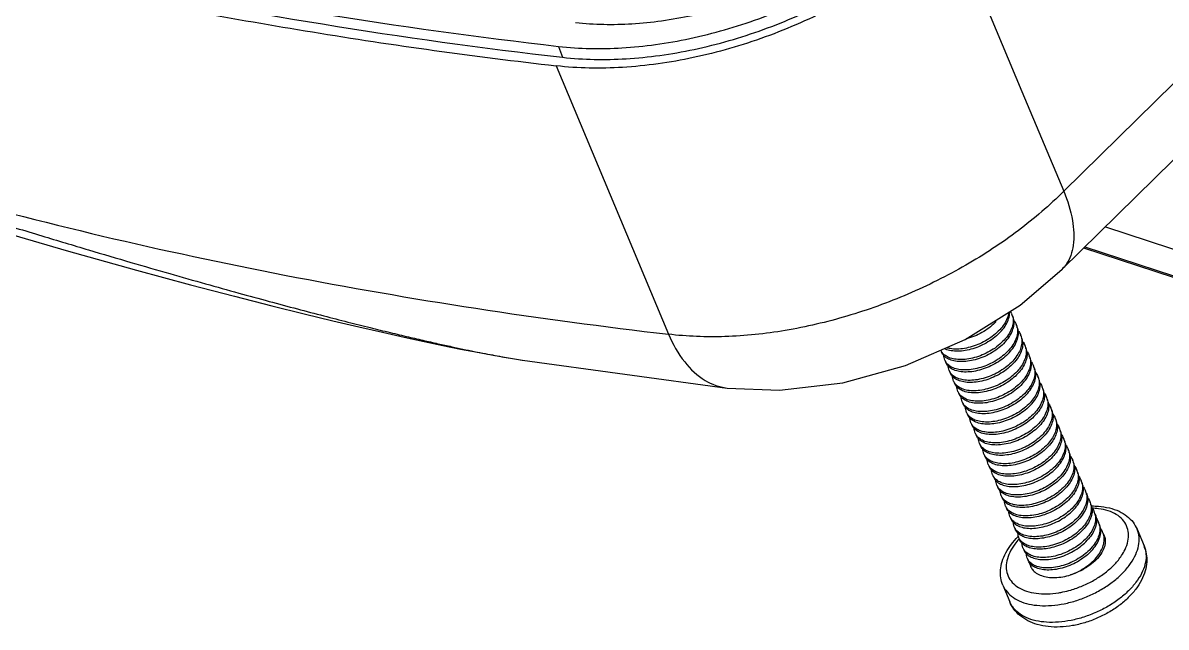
# Model space of a CAD drawing. Header units: millimetres. Extents: x 1786 to 2940, y -3417 to -1928.
# Drawn here: x 1902.25 to 1939.04, y -2929.12 to -2909.67 of the extents above; entities that cross this region are included whole.
import ezdxf

# ---------------------------------------------------------------- set-up
doc = ezdxf.new("R2010")
doc.units = ezdxf.units.MM

# ---------------------------------------------------------------- blocks, each defined once
blk = doc.blocks.new('*u7')
at = {"color": 7, "linetype": 'Continuous'}
for p, q in [((110.844, 23.586, 0), (-8.048, -93.346, 0)), ((110.773, 20.788, 0), (-8.119, -96.145, 0)), ((-12.067, -83.748, 0), (-9.544, -89.773, 0)), ((-26.112, -88.165, 0), (-25.969, -88.555, 0)), ((-26.194, -88.861, 0), (-22.185, -98.459, 0)), ((-9.544, -89.773, 0), (-8.048, -93.346, 0)), ((-6.562, -94.614, 0), (3.582, -97.962, 0)), ((4.156, -99.169, 0), (-7.337, -95.376, 0)), ((-7.292, -95.331, 0), (4.062, -99.079, 0)), ((-27.402, -99.389, 0), (-27.401, -99.389, 0)), ((-27.401, -99.389, 0), (-20.088, -100.383, 0)), ((-12.301, -99.39, 0), (-12.27, -99.464, 0)), ((-12.146, -99.762, 0), (-12.115, -99.837, 0)), ((-11.991, -100.135, 0), (-11.96, -100.21, 0)), ((-20.089, -100.383, 0), (-20.088, -100.383, 0)), ((-11.836, -100.508, 0), (-11.805, -100.582, 0)), ((-11.681, -100.88, 0), (-11.65, -100.955, 0)), ((-11.526, -101.253, 0), (-11.495, -101.328, 0)), ((-11.371, -101.626, 0), (-11.34, -101.7, 0)), ((-11.216, -101.998, 0), (-11.185, -102.073, 0)), ((-11.061, -102.371, 0), (-11.03, -102.446, 0)), ((-10.906, -102.744, 0), (-10.875, -102.818, 0)), ((-10.751, -103.116, 0), (-10.72, -103.191, 0)), ((-10.596, -103.489, 0), (-10.565, -103.564, 0)), ((-10.441, -103.862, 0), (-10.41, -103.936, 0)), ((-10.286, -104.234, 0), (-10.255, -104.309, 0)), ((-10.131, -104.607, 0), (-10.1, -104.682, 0)), ((-9.976, -104.98, 0), (-9.945, -105.054, 0)), ((-9.821, -105.352, 0), (-9.79, -105.427, 0)), ((-5.426, -105.437, 0), (-5.178, -106.033, 0)), ((-9.666, -105.725, 0), (-9.635, -105.8, 0)), ((-6.647, -105.562, 0), (-6.604, -105.665, 0)), ((-9.51, -106.098, 0), (-9.479, -106.172, 0)), ((-9.355, -106.47, 0), (-9.324, -106.545, 0)), ((-10.227, -107.434, 0), (-9.979, -108.03, 0))]:
    blk.add_line(p, q, dxfattribs=at)
at = {"color": 7, "linetype": 'Continuous', "elevation": 0}
for points in [[(-47.348, -94.402), (-43.716, -95.465), (-41.208, -96.167), (-39.278, -96.688), (-37.704, -97.1), (-36.37, -97.44), (-35.21, -97.728), (-34.181, -97.976), (-33.256, -98.195), (-32.412, -98.388), (-31.637, -98.562), (-30.918, -98.718), (-30.246, -98.86), (-29.614, -98.988), (-29.016, -99.105), (-28.447, -99.211), (-27.905, -99.307), (-27.402, -99.389)], [(-20.089, -100.383), (-18.215, -100.458), (-15.944, -100.197), (-13.709, -99.583), (-11.574, -98.647), (-9.609, -97.414), (-8.118, -96.144)]]:
    blk.add_lwpolyline(points, dxfattribs=at)
at = {"color": 7, "linetype": 'Continuous'}
for centre, radius, start, end in [((-10.433, -97.956, 0), 0.575, 22.5225, 34.2212), ((-10.445, -97.961, 0), 0.587, 14.6772, 22.5344), ((-10.445, -97.961, 0), 0.587, 10.6287, 14.683), ((-10.415, -98.036, 0), 0.589, 6.1035, 22.5146), ((-10.289, -98.334, 0), 0.587, 14.6807, 22.5344), ((-10.29, -98.334, 0), 0.587, 10.6287, 14.6865), ((-10.129, -98.704, 0), 0.582, 14.6218, 22.5202), ((-10.106, -98.782, 0), 0.59, 6.0803, 22.5081), ((-9.979, -99.079, 0), 0.587, 14.6792, 22.5344), ((-12.066, -98.856, 0), 0.422, 204.5454, 213.0953), ((-9.98, -99.079, 0), 0.587, 10.6287, 14.6851), ((-9.951, -99.154, 0), 0.59, 6.0803, 22.5081), ((-9.824, -99.452, 0), 0.587, 14.6818, 22.5344), ((-9.825, -99.452, 0), 0.587, 10.6287, 14.6876), ((-9.797, -99.527, 0), 0.591, 6.0416, 22.497), ((-11.909, -99.227, 0), 0.425, 202.4824, 210.3812), ((-11.911, -99.228, 0), 0.422, 210.4159, 213.1018), ((-9.669, -99.824, 0), 0.587, 10.6286, 22.5344), ((-9.638, -99.899, 0), 0.587, 7.0891, 22.54), ((-11.754, -99.6, 0), 0.425, 202.4824, 210.3812), ((-11.756, -99.601, 0), 0.422, 210.4159, 213.1011), ((-11.599, -99.973, 0), 0.425, 202.4824, 210.3812), ((-9.507, -100.194, 0), 0.579, 14.6025, 22.539), ((-9.488, -100.273, 0), 0.592, 6.0036, 22.4712), ((-11.601, -99.974, 0), 0.422, 210.4159, 213.0998), ((-11.444, -100.345, 0), 0.425, 202.4824, 210.3812), ((-9.359, -100.57, 0), 0.587, 10.6286, 22.5344), ((-9.333, -100.646, 0), 0.592, 6.004, 22.4693), ((-11.446, -100.346, 0), 0.422, 210.4159, 213.0978), ((-11.289, -100.718, 0), 0.425, 202.4824, 210.3812), ((-11.291, -100.719, 0), 0.422, 210.4158, 213.0862), ((-9.204, -100.942, 0), 0.587, 10.6286, 22.5344), ((-9.178, -101.018, 0), 0.592, 6.0046, 22.4674), ((-11.133, -101.091, 0), 0.425, 202.4824, 210.3812), ((-11.136, -101.092, 0), 0.422, 210.4159, 213.096), ((-9.049, -101.315, 0), 0.587, 10.6286, 22.5344), ((-9.022, -101.391, 0), 0.591, 7.1673, 22.4687), ((-10.978, -101.463, 0), 0.425, 202.4824, 210.3812), ((-10.981, -101.464, 0), 0.422, 210.4159, 213.096), ((-8.879, -101.682, 0), 0.571, 14.5457, 22.5957), ((-8.868, -101.764, 0), 0.592, 6.0099, 22.457), ((-10.823, -101.836, 0), 0.425, 202.4824, 210.3812), ((-10.826, -101.837, 0), 0.422, 210.4158, 213.0787), ((-8.739, -102.06, 0), 0.587, 10.6286, 22.5344), ((-8.713, -102.136, 0), 0.592, 6.0111, 22.4553), ((-10.668, -102.209, 0), 0.425, 202.4824, 210.3812), ((-10.671, -102.21, 0), 0.422, 210.4157, 213.0664), ((-8.584, -102.433, 0), 0.587, 10.6286, 22.5344), ((-8.557, -102.509, 0), 0.591, 6.0123, 22.4535), ((-8.429, -102.806, 0), 0.587, 14.6792, 22.5344), ((-10.513, -102.581, 0), 0.425, 202.4824, 210.3812), ((-10.516, -102.582, 0), 0.422, 210.4157, 213.0637), ((-8.429, -102.806, 0), 0.587, 10.6287, 14.6851), ((-8.404, -102.882, 0), 0.593, 6.0104, 22.4657), ((-8.274, -103.178, 0), 0.587, 14.629, 22.5158), ((-10.358, -102.954, 0), 0.425, 202.4824, 210.3812), ((-10.361, -102.955, 0), 0.422, 210.4157, 213.061), ((-8.279, -103.18, 0), 0.592, 9.4996, 14.6402), ((-8.246, -103.254, 0), 0.59, 6.0628, 22.47), ((-8.119, -103.551, 0), 0.587, 10.6286, 22.5343), ((-8.091, -103.627, 0), 0.59, 6.0723, 22.4738), ((-10.203, -103.327, 0), 0.425, 202.4824, 210.3812), ((-10.206, -103.328, 0), 0.422, 210.4157, 213.0586), ((-7.964, -103.924, 0), 0.587, 10.6286, 22.5343), ((-7.935, -103.999, 0), 0.59, 6.082, 22.4779), ((-10.048, -103.699, 0), 0.425, 202.4824, 210.3812), ((-10.051, -103.7, 0), 0.422, 210.4157, 213.0557), ((-9.893, -104.072, 0), 0.425, 202.4824, 210.3812), ((-7.809, -104.296, 0), 0.587, 10.6286, 22.5343), ((-9.896, -104.073, 0), 0.422, 210.4157, 213.0556), ((-9.738, -104.445, 0), 0.425, 202.4824, 210.3812), ((-7.653, -104.668, 0), 0.586, 14.6209, 22.5082), ((-7.663, -104.671, 0), 0.596, 8.535, 14.6345), ((-7.624, -104.744, 0), 0.589, 6.1231, 22.498), ((-9.74, -104.446, 0), 0.422, 210.4157, 213.0559), ((-9.583, -104.817, 0), 0.425, 202.4824, 210.3812), ((-9.585, -104.818, 0), 0.422, 210.4157, 213.0565), ((-7.499, -105.042, 0), 0.587, 10.6286, 22.5344), ((-9.428, -105.19, 0), 0.425, 202.4824, 210.3812), ((-9.43, -105.191, 0), 0.422, 210.4157, 213.0627), ((-7.344, -105.414, 0), 0.587, 10.6286, 22.5344), ((-7.314, -105.489, 0), 0.588, 6.5293, 22.5043), ((-9.238, -105.555, 0), 0.461, 180.7104, 188.662), ((-9.261, -105.558, 0), 0.438, 188.7471, 197.3543), ((-7.54, -107.845, 0), 3.03, 134.7868, 135.1094), ((-9.263, -105.558, 0), 0.435, 197.3486, 202.5), ((-9.273, -105.563, 0), 0.425, 202.4824, 210.3812), ((-7.793, -107.469, 0), 2.509, 137.6357, 137.8232), ((-9.275, -105.564, 0), 0.422, 210.4157, 213.0637), ((-9.118, -105.935, 0), 0.425, 202.4824, 210.3812), ((-9.12, -105.936, 0), 0.422, 210.4157, 213.0652), ((-6.005, -106.378, 0), 0.896, 15.0029, 22.6581), ((-8.963, -106.308, 0), 0.425, 202.4824, 210.3812), ((-8.965, -106.309, 0), 0.422, 210.4159, 213.096), ((-8.803, -106.679, 0), 0.431, 190.69, 195.5592)]:
    blk.add_arc(centre, radius, start, end, dxfattribs=at)
for points, start_tangent, end_tangent in [([(-86.191, -68.333, 0), (-59.052, -81.102, 0), (-51.305, -83.419, 0), (-43.218, -85.372, 0), (-26.112, -88.165, 0)], (0.838811, -0.544423), (0.993405, -0.114655)), ([(-76.774, -74.078, 0), (-58.914, -81.49, 0), (-51.166, -83.808, 0), (-43.077, -85.761, 0), (-25.969, -88.555, 0)], (0.889957, -0.456045), (0.993406, -0.114654)), ([(-76.954, -74.432, 0), (-73.621, -76.066, 0), (-66.608, -79.099, 0), (-59.209, -81.781, 0), (-51.445, -84.104, 0), (-43.339, -86.062, 0), (-34.914, -87.65, 0), (-26.194, -88.861, 0)], (0.890645, -0.4547), (0.993402, -0.114687)), ([(-80.419, -79.734, 0), (-72.012, -84.426, 0), (-60.916, -89.301, 0), (-48.853, -93.283, 0), (-35.912, -96.343, 0), (-22.185, -98.459, 0)], (0.849954, -0.526857), (0.993305, -0.115518)), ([(-25.502, -87.307, 0), (-23.492, -87.354, 0), (-22.427, -87.247, 0), (-21.338, -87.056, 0), (-19.153, -86.428, 0), (-17.047, -85.503, 0), (-16.057, -84.941, 0), (-15.128, -84.326, 0), (-13.494, -82.96, 0)], (0.993405, -0.114659), (0.712957, 0.701208)), ([(-26.112, -88.165, 0), (-23.846, -88.218, 0), (-22.646, -88.098, 0), (-21.418, -87.882, 0), (-18.954, -87.175, 0), (-16.58, -86.131, 0), (-15.463, -85.498, 0), (-14.416, -84.804, 0), (-12.574, -83.264, 0)], (0.993405, -0.114655), (0.712957, 0.701208)), ([(-12.067, -83.748, 0), (-13.99, -85.356, 0), (-16.248, -86.739, 0), (-18.725, -87.828, 0), (-21.295, -88.566, 0), (-23.828, -88.916, 0), (-26.194, -88.861, 0)], (-0.712957, -0.701208), (-0.993402, 0.114687)), ([(-25.969, -88.555, 0), (-23.698, -88.608, 0), (-22.496, -88.487, 0), (-21.265, -88.271, 0), (-18.795, -87.562, 0), (-16.416, -86.516, 0), (-15.296, -85.881, 0), (-14.247, -85.186, 0), (-12.401, -83.643, 0)], (0.993408, -0.114633), (0.712967, 0.701198)), ([(-73.059, -84.805, 0), (-72.954, -84.861, 0), (-72.644, -85.021, 0), (-72.288, -85.197, 0), (-71.882, -85.39, 0), (-71.42, -85.603, 0), (-70.894, -85.837, 0), (-70.298, -86.095, 0), (-69.624, -86.377, 0), (-68.868, -86.687, 0), (-68.022, -87.023, 0), (-67.082, -87.389, 0), (-66.039, -87.785, 0), (-64.884, -88.215, 0), (-63.608, -88.681, 0), (-62.195, -89.186, 0), (-60.623, -89.739, 0), (-58.871, -90.343, 0), (-56.931, -91.001, 0), (-54.851, -91.693, 0), (-52.696, -92.398, 0), (-50.535, -93.093, 0), (-48.434, -93.757, 0), (-46.438, -94.377, 0), (-44.587, -94.942, 0), (-42.915, -95.443, 0), (-41.403, -95.889, 0), (-40.013, -96.291, 0), (-38.731, -96.656, 0), (-37.551, -96.985, 0), (-36.462, -97.283, 0), (-35.452, -97.554, 0), (-34.511, -97.802, 0), (-33.642, -98.025, 0), (-32.851, -98.223, 0), (-32.133, -98.399, 0), (-31.483, -98.554, 0), (-30.893, -98.691, 0), (-30.358, -98.812, 0), (-29.873, -98.918, 0), (-29.43, -99.012, 0), (-29.023, -99.095, 0), (-28.649, -99.169, 0), (-28.304, -99.234, 0), (-27.985, -99.292, 0), (-27.689, -99.342, 0), (-27.414, -99.387, 0), (-27.402, -99.389, 0)], (0.881846, -0.471538), (0.988034, -0.154238)), ([(-8.048, -93.346, 0), (-9.671, -94.748, 0), (-11.552, -95.989, 0), (-13.622, -97.024, 0), (-15.801, -97.812, 0), (-18.01, -98.325, 0), (-20.165, -98.543, 0), (-22.185, -98.459, 0)], (-0.708899, -0.70531), (-0.99262, 0.121264)), ([(-8.048, -93.346, 0), (-7.741, -94.39, 0), (-7.713, -95.281, 0), (-7.966, -95.963, 0), (-8.12, -96.143, 0)], (0.372694, -0.927954), (-0.716949, -0.697125)), ([(-10.016, -97.67, 0), (-10.017, -97.677, 0), (-10.07, -97.886, 0), (-10.18, -98.097, 0), (-10.341, -98.301, 0)], (-0.106653, -0.994296), (-0.679918, -0.733288)), ([(-10.31, -98.376, 0), (-10.149, -98.171, 0), (-10.038, -97.956, 0), (-9.985, -97.745, 0), (-9.981, -97.652, 0)], (0.679918, 0.733288), (-0.027231, 0.999629)), ([(-10.465, -98.003, 0), (-10.67, -98.193, 0), (-10.909, -98.361, 0), (-11.173, -98.5, 0), (-11.45, -98.604, 0), (-11.538, -98.629, 0)], (-0.679918, -0.733288), (-0.96724, -0.253864)), ([(-9.868, -97.853, 0), (-9.862, -98.05, 0), (-9.915, -98.258, 0), (-10.025, -98.469, 0), (-10.186, -98.674, 0)], (0.184409, -0.98285), (-0.679918, -0.733288)), ([(-10.155, -98.748, 0), (-9.994, -98.544, 0), (-9.883, -98.33, 0), (-9.83, -98.119, 0), (-9.83, -97.974, 0)], (0.679918, 0.733288), (-0.107632, 0.994191)), ([(-9.83, -97.969, 0), (-9.777, -98.047, 0), (-9.747, -98.109, 0)], (0.620917, -0.783876), (0.383376, -0.923592)), ([(-22.185, -98.459, 0), (-21.603, -99.452, 0), (-20.874, -100.109, 0), (-20.089, -100.383, 0)], (0.397912, -0.917424), (0.993053, -0.117671)), ([(-10.31, -98.376, 0), (-10.514, -98.566, 0), (-10.759, -98.736, 0), (-11.027, -98.876, 0), (-11.302, -98.979, 0), (-11.575, -99.043, 0), (-11.837, -99.067, 0), (-12.077, -99.049, 0), (-12.281, -98.993, 0), (-12.318, -98.976, 0)], (-0.679918, -0.733288), (-0.903247, 0.429121)), ([(-10.341, -98.301, 0), (-10.546, -98.491, 0), (-10.785, -98.659, 0), (-11.049, -98.798, 0), (-11.326, -98.902, 0), (-11.602, -98.967, 0), (-11.867, -98.992, 0), (-12.107, -98.975, 0), (-12.24, -98.944, 0)], (-0.679918, -0.733288), (-0.955344, 0.295494)), ([(-9.713, -98.225, 0), (-9.707, -98.423, 0), (-9.76, -98.631, 0), (-9.87, -98.842, 0), (-10.031, -99.047, 0)], (0.184409, -0.98285), (-0.679918, -0.733288)), ([(-10, -99.121, 0), (-9.834, -98.91, 0), (-9.723, -98.688, 0), (-9.673, -98.47, 0), (-9.676, -98.337, 0)], (0.679918, 0.733288), (-0.123092, 0.992395)), ([(-9.676, -98.337, 0), (-9.688, -98.269, 0), (-9.716, -98.183, 0)], (-0.123092, 0.992395), (-0.384377, 0.923176)), ([(-9.68, -98.335, 0), (-9.599, -98.466, 0), (-9.592, -98.481, 0)], (0.631428, -0.775434), (0.38352, -0.923532)), ([(-10.186, -98.674, 0), (-10.391, -98.864, 0), (-10.63, -99.032, 0), (-10.894, -99.171, 0), (-11.171, -99.275, 0), (-11.447, -99.34, 0), (-11.712, -99.365, 0), (-11.952, -99.348, 0), (-12.158, -99.291, 0), (-12.32, -99.196, 0), (-12.42, -99.086, 0)], (-0.679918, -0.733288), (-0.545929, 0.837831)), ([(-10.155, -98.748, 0), (-10.36, -98.939, 0), (-10.605, -99.11, 0), (-10.874, -99.25, 0), (-11.149, -99.352, 0), (-11.421, -99.416, 0), (-11.684, -99.439, 0), (-11.924, -99.422, 0), (-12.128, -99.365, 0), (-12.289, -99.27, 0), (-12.332, -99.231, 0)], (-0.679918, -0.733288), (-0.697975, 0.716123)), ([(-9.567, -98.557, 0), (-9.551, -98.64, 0), (-9.557, -98.829, 0), (-9.614, -99.027, 0), (-9.722, -99.226, 0), (-9.875, -99.419, 0)], (0.252918, -0.967488), (-0.679918, -0.733288)), ([(-9.52, -98.719, 0), (-9.521, -98.87, 0), (-9.574, -99.078, 0), (-9.684, -99.289, 0), (-9.844, -99.494, 0)], (0.107079, -0.994251), (-0.679918, -0.733288)), ([(-9.519, -98.715, 0), (-9.467, -98.793, 0), (-9.437, -98.854, 0)], (0.620367, -0.784312), (0.383376, -0.923592)), ([(-12.332, -99.231, 0), (-12.399, -99.145, 0), (-12.425, -99.092, 0)], (-0.697975, 0.716123), (-0.382905, 0.923788)), ([(-12.301, -99.39, 0), (-12.329, -99.289, 0), (-12.334, -99.226, 0)], (-0.382784, 0.923838), (-0.016042, 0.999871)), ([(-10.031, -99.047, 0), (-10.235, -99.237, 0), (-10.475, -99.405, 0), (-10.739, -99.543, 0), (-11.016, -99.647, 0), (-11.292, -99.713, 0), (-11.557, -99.737, 0), (-11.797, -99.72, 0), (-12.003, -99.663, 0), (-12.164, -99.569, 0), (-12.265, -99.459, 0)], (-0.679918, -0.733288), (-0.546023, 0.83777)), ([(-10, -99.121, 0), (-10.206, -99.312, 0), (-10.451, -99.483, 0), (-10.721, -99.623, 0), (-10.995, -99.725, 0), (-11.269, -99.789, 0), (-11.535, -99.812, 0), (-11.776, -99.793, 0), (-11.978, -99.735, 0), (-12.137, -99.641, 0), (-12.177, -99.604, 0)], (-0.679918, -0.733288), (-0.698243, 0.715861)), ([(-9.402, -98.971, 0), (-9.397, -99.168, 0), (-9.45, -99.376, 0), (-9.56, -99.587, 0), (-9.72, -99.792, 0)], (0.184409, -0.98285), (-0.679918, -0.733288)), ([(-9.365, -99.092, 0), (-9.366, -99.243, 0), (-9.419, -99.451, 0), (-9.529, -99.662, 0), (-9.689, -99.866, 0)], (0.107079, -0.994251), (-0.679918, -0.733288)), ([(-9.364, -99.088, 0), (-9.312, -99.165, 0), (-9.282, -99.227, 0)], (0.620367, -0.784312), (0.383376, -0.923592)), ([(-12.177, -99.604, 0), (-12.245, -99.515, 0), (-12.27, -99.464, 0)], (-0.698243, 0.715861), (-0.382828, 0.92382)), ([(-12.146, -99.762, 0), (-12.174, -99.661, 0), (-12.179, -99.599, 0)], (-0.382784, 0.923838), (-0.016778, 0.999859)), ([(-9.875, -99.419, 0), (-10.08, -99.609, 0), (-10.32, -99.777, 0), (-10.584, -99.916, 0), (-10.861, -100.02, 0), (-11.137, -100.085, 0), (-11.402, -100.11, 0), (-11.642, -100.093, 0), (-11.848, -100.036, 0), (-12.009, -99.942, 0), (-12.11, -99.832, 0)], (-0.679918, -0.733288), (-0.546013, 0.837776)), ([(-9.844, -99.494, 0), (-10.051, -99.685, 0), (-10.296, -99.856, 0), (-10.566, -99.996, 0), (-10.84, -100.098, 0), (-11.115, -100.161, 0), (-11.381, -100.185, 0), (-11.622, -100.166, 0), (-11.823, -100.108, 0), (-11.982, -100.013, 0), (-12.022, -99.976, 0)], (-0.679918, -0.733288), (-0.698268, 0.715836)), ([(-9.247, -99.344, 0), (-9.242, -99.541, 0), (-9.295, -99.749, 0), (-9.405, -99.96, 0), (-9.565, -100.165, 0)], (0.184409, -0.98285), (-0.679918, -0.733288)), ([(-9.534, -100.239, 0), (-9.375, -100.037, 0), (-9.265, -99.827, 0), (-9.211, -99.618, 0), (-9.21, -99.465, 0)], (0.679918, 0.733288), (-0.106291, 0.994335)), ([(-9.092, -99.716, 0), (-9.087, -99.913, 0), (-9.14, -100.122, 0), (-9.249, -100.333, 0), (-9.41, -100.537, 0)], (0.184409, -0.98285), (-0.679918, -0.733288)), ([(-9.209, -99.461, 0), (-9.157, -99.538, 0), (-9.127, -99.599, 0)], (0.619579, -0.784934), (0.383376, -0.923592)), ([(-12.022, -99.976, 0), (-12.09, -99.887, 0), (-12.115, -99.837, 0)], (-0.698268, 0.715836), (-0.382783, 0.923838)), ([(-11.991, -100.135, 0), (-12.019, -100.034, 0), (-12.024, -99.972, 0)], (-0.382784, 0.923838), (-0.016868, 0.999858)), ([(-9.72, -99.792, 0), (-9.925, -99.982, 0), (-10.165, -100.15, 0), (-10.429, -100.289, 0), (-10.706, -100.393, 0), (-10.982, -100.458, 0), (-11.247, -100.483, 0), (-11.487, -100.466, 0), (-11.693, -100.409, 0), (-11.854, -100.314, 0), (-11.954, -100.204, 0)], (-0.679918, -0.733288), (-0.545994, 0.837789)), ([(-9.689, -99.866, 0), (-9.896, -100.057, 0), (-10.141, -100.229, 0), (-10.41, -100.369, 0), (-10.685, -100.47, 0), (-10.96, -100.534, 0), (-11.227, -100.557, 0), (-11.468, -100.538, 0), (-11.669, -100.48, 0), (-11.828, -100.385, 0), (-11.867, -100.349, 0)], (-0.679918, -0.733288), (-0.698284, 0.715821)), ([(-9.379, -100.612, 0), (-9.217, -100.405, 0), (-9.108, -100.193, 0), (-9.055, -99.981, 0), (-9.056, -99.827, 0)], (0.679918, 0.733288), (-0.124357, 0.992238)), ([(-8.947, -100.048, 0), (-8.93, -100.14, 0), (-8.938, -100.327, 0), (-8.996, -100.523, 0), (-9.104, -100.719, 0), (-9.255, -100.91, 0)], (0.252669, -0.967553), (-0.679918, -0.733288)), ([(-9.06, -99.826, 0), (-8.974, -99.968, 0), (-8.972, -99.972, 0)], (0.630941, -0.77583), (0.383894, -0.923377)), ([(-11.867, -100.349, 0), (-11.936, -100.259, 0), (-11.96, -100.21, 0)], (-0.698284, 0.715821), (-0.382727, 0.923862)), ([(-11.836, -100.508, 0), (-11.864, -100.407, 0), (-11.869, -100.345, 0)], (-0.382784, 0.923838), (-0.01694, 0.999857)), ([(-9.565, -100.165, 0), (-9.77, -100.355, 0), (-10.01, -100.523, 0), (-10.274, -100.661, 0), (-10.551, -100.765, 0), (-10.827, -100.831, 0), (-11.092, -100.855, 0), (-11.332, -100.838, 0), (-11.538, -100.781, 0), (-11.699, -100.687, 0), (-11.799, -100.577, 0)], (-0.679918, -0.733288), (-0.545965, 0.837808)), ([(-9.534, -100.239, 0), (-9.74, -100.43, 0), (-9.986, -100.601, 0), (-10.255, -100.741, 0), (-10.53, -100.843, 0), (-10.805, -100.907, 0), (-11.073, -100.93, 0), (-11.314, -100.911, 0), (-11.515, -100.852, 0), (-11.673, -100.758, 0), (-11.712, -100.722, 0)], (-0.679918, -0.733288), (-0.698289, 0.715816)), ([(-9.41, -100.537, 0), (-9.615, -100.727, 0), (-9.855, -100.895, 0), (-10.119, -101.034, 0), (-10.396, -101.138, 0), (-10.672, -101.204, 0), (-10.937, -101.228, 0), (-11.177, -101.211, 0), (-11.383, -101.154, 0), (-11.544, -101.06, 0), (-11.644, -100.949, 0)], (-0.679918, -0.733288), (-0.545797, 0.837918)), ([(-9.224, -100.984, 0), (-9.065, -100.782, 0), (-8.956, -100.574, 0), (-8.901, -100.367, 0), (-8.899, -100.211, 0)], (0.679918, 0.733288), (-0.105505, 0.994419)), ([(-8.782, -100.462, 0), (-8.777, -100.659, 0), (-8.83, -100.867, 0), (-8.939, -101.078, 0), (-9.1, -101.283, 0)], (0.184409, -0.98285), (-0.679918, -0.733288)), ([(-8.898, -100.207, 0), (-8.847, -100.283, 0), (-8.817, -100.345, 0)], (0.618784, -0.785561), (0.383376, -0.923592)), ([(-11.712, -100.722, 0), (-11.781, -100.631, 0), (-11.805, -100.582, 0)], (-0.698289, 0.715816), (-0.382661, 0.923889)), ([(-11.681, -100.88, 0), (-11.709, -100.78, 0), (-11.714, -100.717, 0)], (-0.382784, 0.923838), (-0.016991, 0.999856)), ([(-11.557, -101.094, 0), (-11.627, -101.001, 0), (-11.65, -100.955, 0)], (-0.698249, 0.715855), (-0.382349, 0.924018)), ([(-9.379, -100.612, 0), (-9.585, -100.802, 0), (-9.83, -100.973, 0), (-10.098, -101.113, 0), (-10.372, -101.215, 0), (-10.651, -101.28, 0), (-10.92, -101.303, 0), (-11.162, -101.283, 0), (-11.362, -101.224, 0), (-11.519, -101.129, 0), (-11.557, -101.094, 0)], (-0.679918, -0.733288), (-0.698249, 0.715855)), ([(-9.255, -100.91, 0), (-9.46, -101.1, 0), (-9.7, -101.268, 0), (-9.964, -101.407, 0), (-10.241, -101.511, 0), (-10.517, -101.576, 0), (-10.782, -101.601, 0), (-11.022, -101.584, 0), (-11.228, -101.527, 0), (-11.389, -101.432, 0), (-11.489, -101.322, 0)], (-0.679918, -0.733288), (-0.545939, 0.837825)), ([(-8.744, -100.584, 0), (-8.746, -100.74, 0), (-8.801, -100.947, 0), (-8.91, -101.155, 0), (-9.069, -101.357, 0)], (0.105513, -0.994418), (-0.679918, -0.733288)), ([(-8.627, -100.834, 0), (-8.622, -101.031, 0), (-8.675, -101.24, 0), (-8.784, -101.451, 0), (-8.945, -101.655, 0)], (0.184409, -0.98285), (-0.679918, -0.733288)), ([(-8.589, -100.956, 0), (-8.591, -101.112, 0), (-8.646, -101.319, 0), (-8.755, -101.527, 0), (-8.914, -101.73, 0)], (0.105523, -0.994417), (-0.679918, -0.733288)), ([(-8.743, -100.579, 0), (-8.692, -100.656, 0), (-8.662, -100.717, 0)], (0.61879, -0.785556), (0.383376, -0.923592)), ([(-8.588, -100.952, 0), (-8.537, -101.029, 0), (-8.507, -101.09, 0)], (0.618799, -0.785549), (0.383376, -0.923592)), ([(-11.526, -101.253, 0), (-11.554, -101.152, 0), (-11.559, -101.09, 0)], (-0.382784, 0.923838), (-0.017073, 0.999854)), ([(-11.402, -101.467, 0), (-11.469, -101.38, 0), (-11.495, -101.328, 0)], (-0.697797, 0.716295), (-0.382784, 0.923838)), ([(-9.224, -100.984, 0), (-9.429, -101.175, 0), (-9.669, -101.342, 0), (-9.933, -101.481, 0), (-10.21, -101.585, 0), (-10.486, -101.651, 0), (-10.751, -101.675, 0), (-10.991, -101.658, 0), (-11.197, -101.601, 0), (-11.358, -101.507, 0), (-11.402, -101.467, 0)], (-0.679918, -0.733288), (-0.697797, 0.716295)), ([(-9.1, -101.283, 0), (-9.305, -101.473, 0), (-9.545, -101.641, 0), (-9.809, -101.779, 0), (-10.086, -101.883, 0), (-10.362, -101.949, 0), (-10.627, -101.973, 0), (-10.867, -101.956, 0), (-11.073, -101.899, 0), (-11.234, -101.805, 0), (-11.334, -101.695, 0)], (-0.679918, -0.733288), (-0.545939, 0.837825)), ([(-9.069, -101.357, 0), (-9.274, -101.547, 0), (-9.514, -101.715, 0), (-9.778, -101.854, 0), (-10.055, -101.958, 0), (-10.331, -102.023, 0), (-10.596, -102.048, 0), (-10.836, -102.031, 0), (-11.042, -101.974, 0), (-11.203, -101.879, 0), (-11.247, -101.839, 0)], (-0.679918, -0.733288), (-0.697797, 0.716295)), ([(-8.472, -101.207, 0), (-8.467, -101.404, 0), (-8.52, -101.612, 0), (-8.629, -101.823, 0), (-8.79, -102.028, 0)], (0.184409, -0.98285), (-0.679918, -0.733288)), ([(-8.436, -101.317, 0), (-8.436, -101.484, 0), (-8.49, -101.69, 0), (-8.599, -101.899, 0), (-8.759, -102.102, 0)], (0.125223, -0.992129), (-0.679918, -0.733288)), ([(-8.439, -101.317, 0), (-8.352, -101.463, 0)], (0.630362, -0.776301), (0.384287, -0.923214)), ([(-11.371, -101.626, 0), (-11.399, -101.525, 0), (-11.404, -101.462, 0)], (-0.382784, 0.923838), (-0.015687, 0.999877)), ([(-11.247, -101.839, 0), (-11.314, -101.753, 0), (-11.34, -101.7, 0)], (-0.697797, 0.716295), (-0.382784, 0.923838)), ([(-8.945, -101.655, 0), (-9.15, -101.845, 0), (-9.39, -102.013, 0), (-9.654, -102.152, 0), (-9.931, -102.256, 0), (-10.207, -102.322, 0), (-10.471, -102.346, 0), (-10.712, -102.329, 0), (-10.918, -102.272, 0), (-11.079, -102.178, 0), (-11.179, -102.067, 0)], (-0.679918, -0.733288), (-0.545688, 0.837989)), ([(-8.914, -101.73, 0), (-9.119, -101.92, 0), (-9.363, -102.09, 0), (-9.629, -102.229, 0), (-9.902, -102.331, 0), (-10.181, -102.397, 0), (-10.451, -102.421, 0), (-10.693, -102.402, 0), (-10.894, -102.343, 0), (-11.053, -102.248, 0), (-11.092, -102.212, 0)], (-0.679918, -0.733288), (-0.697991, 0.716106)), ([(-8.326, -101.539, 0), (-8.309, -101.639, 0), (-8.319, -101.824, 0), (-8.378, -102.018, 0), (-8.485, -102.212, 0), (-8.635, -102.401, 0)], (0.252347, -0.967637), (-0.679918, -0.733288)), ([(-8.279, -101.702, 0), (-8.281, -101.856, 0), (-8.335, -102.062, 0), (-8.444, -102.272, 0), (-8.604, -102.475, 0)], (0.105631, -0.994405), (-0.679918, -0.733288)), ([(-8.278, -101.697, 0), (-8.227, -101.774, 0), (-8.197, -101.835, 0)], (0.618898, -0.785471), (0.383376, -0.923592)), ([(-11.216, -101.998, 0), (-11.244, -101.898, 0), (-11.249, -101.835, 0)], (-0.382784, 0.923838), (-0.015687, 0.999877)), ([(-11.092, -102.212, 0), (-11.162, -102.12, 0), (-11.185, -102.073, 0)], (-0.697991, 0.716106), (-0.382218, 0.924072)), ([(-8.79, -102.028, 0), (-8.995, -102.218, 0), (-9.235, -102.386, 0), (-9.499, -102.525, 0), (-9.776, -102.629, 0), (-10.052, -102.694, 0), (-10.316, -102.719, 0), (-10.557, -102.702, 0), (-10.762, -102.645, 0), (-10.924, -102.55, 0), (-11.024, -102.44, 0)], (-0.679918, -0.733288), (-0.545509, 0.838105)), ([(-8.759, -102.102, 0), (-8.964, -102.292, 0), (-9.205, -102.461, 0), (-9.467, -102.599, 0), (-9.739, -102.702, 0), (-10.018, -102.768, 0), (-10.288, -102.793, 0), (-10.531, -102.775, 0), (-10.734, -102.718, 0), (-10.895, -102.623, 0), (-10.937, -102.585, 0)], (-0.679918, -0.733288), (-0.697638, 0.716451)), ([(-8.162, -101.952, 0), (-8.157, -102.149, 0), (-8.21, -102.358, 0), (-8.319, -102.569, 0), (-8.48, -102.773, 0)], (0.184409, -0.98285), (-0.679918, -0.733288)), ([(-8.124, -102.074, 0), (-8.126, -102.229, 0), (-8.179, -102.434, 0), (-8.289, -102.645, 0), (-8.449, -102.848, 0)], (0.105657, -0.994403), (-0.679918, -0.733288)), ([(-8.123, -102.07, 0), (-8.072, -102.147, 0), (-8.042, -102.208, 0)], (0.618922, -0.785452), (0.383376, -0.923592)), ([(-11.061, -102.371, 0), (-11.089, -102.27, 0), (-11.094, -102.208, 0)], (-0.382784, 0.923838), (-0.016489, 0.999864)), ([(-10.937, -102.585, 0), (-11.006, -102.493, 0), (-11.03, -102.445, 0)], (-0.697638, 0.716451), (-0.382019, 0.924154)), ([(-10.906, -102.744, 0), (-10.934, -102.643, 0), (-10.939, -102.58, 0)], (-0.382784, 0.923838), (-0.015671, 0.999877)), ([(-8.635, -102.401, 0), (-8.84, -102.591, 0), (-9.08, -102.759, 0), (-9.344, -102.897, 0), (-9.621, -103.001, 0), (-9.897, -103.067, 0), (-10.161, -103.091, 0), (-10.402, -103.074, 0), (-10.607, -103.017, 0), (-10.769, -102.923, 0), (-10.869, -102.813, 0)], (-0.679918, -0.733288), (-0.54547, 0.838131)), ([(-8.604, -102.475, 0), (-8.808, -102.665, 0), (-9.049, -102.833, 0), (-9.31, -102.971, 0), (-9.583, -103.074, 0), (-9.861, -103.141, 0), (-10.132, -103.166, 0), (-10.375, -103.148, 0), (-10.578, -103.091, 0), (-10.74, -102.996, 0), (-10.782, -102.957, 0)], (-0.679918, -0.733288), (-0.697571, 0.716515)), ([(-8.007, -102.325, 0), (-8.001, -102.522, 0), (-8.055, -102.73, 0), (-8.164, -102.941, 0), (-8.325, -103.146, 0)], (0.184409, -0.98285), (-0.679918, -0.733288)), ([(-8.294, -103.221, 0), (-8.134, -103.017, 0), (-8.024, -102.807, 0), (-7.971, -102.601, 0), (-7.969, -102.447, 0)], (0.679918, 0.733288), (-0.105684, 0.9944)), ([(-7.968, -102.443, 0), (-7.917, -102.52, 0), (-7.887, -102.581, 0)], (0.618948, -0.785432), (0.383376, -0.923592)), ([(-10.782, -102.957, 0), (-10.851, -102.866, 0), (-10.875, -102.818, 0)], (-0.697571, 0.716515), (-0.381978, 0.924171)), ([(-10.751, -103.116, 0), (-10.779, -103.016, 0), (-10.784, -102.953, 0)], (-0.382784, 0.923838), (-0.015515, 0.99988)), ([(-8.48, -102.773, 0), (-8.685, -102.963, 0), (-8.925, -103.131, 0), (-9.189, -103.27, 0), (-9.465, -103.374, 0), (-9.742, -103.44, 0), (-10.006, -103.464, 0), (-10.247, -103.447, 0), (-10.452, -103.39, 0), (-10.614, -103.296, 0), (-10.714, -103.185, 0)], (-0.679918, -0.733288), (-0.54543, 0.838156)), ([(-8.449, -102.848, 0), (-8.653, -103.037, 0), (-8.893, -103.205, 0), (-9.154, -103.343, 0), (-9.426, -103.446, 0), (-9.705, -103.513, 0), (-9.975, -103.539, 0), (-10.218, -103.521, 0), (-10.422, -103.464, 0), (-10.585, -103.369, 0), (-10.627, -103.33, 0)], (-0.679918, -0.733288), (-0.697508, 0.716577)), ([(-7.852, -102.698, 0), (-7.846, -102.895, 0), (-7.9, -103.103, 0), (-8.009, -103.314, 0), (-8.17, -103.519, 0)], (0.184409, -0.98285), (-0.679918, -0.733288)), ([(-7.814, -102.82, 0), (-7.817, -102.979, 0), (-7.871, -103.184, 0), (-7.98, -103.392, 0), (-8.139, -103.593, 0)], (0.105508, -0.994418), (-0.679918, -0.733288)), ([(-7.813, -102.816, 0), (-7.755, -102.905, 0), (-7.732, -102.953, 0)], (0.618223, -0.786003), (0.383192, -0.923669)), ([(-10.627, -103.33, 0), (-10.696, -103.239, 0), (-10.72, -103.191, 0)], (-0.697508, 0.716577), (-0.381937, 0.924188)), ([(-10.596, -103.489, 0), (-10.624, -103.388, 0), (-10.629, -103.325, 0)], (-0.382784, 0.923838), (-0.015366, 0.999882)), ([(-8.325, -103.146, 0), (-8.53, -103.336, 0), (-8.77, -103.504, 0), (-9.034, -103.643, 0), (-9.31, -103.747, 0), (-9.587, -103.812, 0), (-9.851, -103.837, 0), (-10.092, -103.82, 0), (-10.297, -103.763, 0), (-10.459, -103.668, 0), (-10.559, -103.558, 0)], (-0.679918, -0.733288), (-0.545395, 0.838179)), ([(-10.472, -103.703, 0), (-10.429, -103.742, 0), (-10.265, -103.838, 0), (-10.062, -103.894, 0), (-9.818, -103.911, 0), (-9.548, -103.885, 0), (-9.27, -103.818, 0), (-8.997, -103.715, 0), (-8.737, -103.577, 0), (-8.498, -103.41, 0), (-8.294, -103.221, 0)], (0.697446, -0.716638), (0.679918, 0.733288)), ([(-7.695, -103.082, 0), (-7.693, -103.277, 0), (-7.747, -103.482, 0), (-7.856, -103.69, 0), (-8.015, -103.891, 0)], (0.165027, -0.986289), (-0.679918, -0.733288)), ([(-7.659, -103.192, 0), (-7.66, -103.34, 0), (-7.713, -103.548, 0), (-7.823, -103.761, 0), (-7.984, -103.966, 0)], (0.10674, -0.994287), (-0.679918, -0.733288)), ([(-7.659, -103.187, 0), (-7.607, -103.265, 0), (-7.577, -103.326, 0)], (0.62, -0.784601), (0.383376, -0.923592)), ([(-10.565, -103.563, 0), (-10.541, -103.612, 0), (-10.472, -103.703, 0)], (0.381906, -0.924201), (0.697446, -0.716638)), ([(-10.441, -103.862, 0), (-10.469, -103.761, 0), (-10.474, -103.698, 0)], (-0.382784, 0.923838), (-0.015211, 0.999884)), ([(-8.17, -103.519, 0), (-8.375, -103.709, 0), (-8.615, -103.877, 0), (-8.879, -104.015, 0), (-9.155, -104.119, 0), (-9.432, -104.185, 0), (-9.696, -104.209, 0), (-9.937, -104.192, 0), (-10.142, -104.135, 0), (-10.304, -104.041, 0), (-10.404, -103.931, 0)], (-0.679918, -0.733288), (-0.545353, 0.838206)), ([(-8.139, -103.593, 0), (-8.342, -103.782, 0), (-8.58, -103.949, 0), (-8.84, -104.086, 0), (-9.113, -104.191, 0), (-9.391, -104.258, 0), (-9.659, -104.284, 0), (-9.9, -104.268, 0), (-10.104, -104.213, 0), (-10.27, -104.118, 0), (-10.317, -104.075, 0)], (-0.679918, -0.733288), (-0.69717, 0.716906)), ([(-7.542, -103.443, 0), (-7.536, -103.64, 0), (-7.59, -103.848, 0), (-7.699, -104.059, 0), (-7.86, -104.264, 0)], (0.184409, -0.98285), (-0.679918, -0.733288)), ([(-7.504, -103.564, 0), (-7.505, -103.712, 0), (-7.558, -103.92, 0), (-7.668, -104.134, 0), (-7.829, -104.339, 0)], (0.106943, -0.994265), (-0.679918, -0.733288)), ([(-7.387, -103.816, 0), (-7.381, -104.013, 0), (-7.435, -104.221, 0), (-7.544, -104.432, 0), (-7.705, -104.637, 0)], (0.184409, -0.98285), (-0.679918, -0.733288)), ([(-7.504, -103.56, 0), (-7.452, -103.638, 0), (-7.422, -103.699, 0)], (0.620202, -0.784443), (0.383376, -0.923592)), ([(-10.317, -104.075, 0), (-10.383, -103.989, 0), (-10.41, -103.936, 0)], (-0.69717, 0.716906), (-0.382039, 0.924146)), ([(-10.286, -104.234, 0), (-10.314, -104.134, 0), (-10.319, -104.07, 0)], (-0.382784, 0.923838), (-0.01432, 0.999897)), ([(-8.015, -103.891, 0), (-8.22, -104.081, 0), (-8.46, -104.249, 0), (-8.724, -104.388, 0), (-9, -104.492, 0), (-9.277, -104.558, 0), (-9.541, -104.582, 0), (-9.782, -104.565, 0), (-9.987, -104.508, 0), (-10.149, -104.414, 0), (-10.249, -104.303, 0)], (-0.679918, -0.733288), (-0.545351, 0.838208)), ([(-7.984, -103.966, 0), (-8.187, -104.154, 0), (-8.424, -104.321, 0), (-8.685, -104.459, 0), (-8.958, -104.563, 0), (-9.236, -104.63, 0), (-9.504, -104.656, 0), (-9.744, -104.641, 0), (-9.948, -104.586, 0), (-10.114, -104.491, 0), (-10.162, -104.448, 0)], (-0.679918, -0.733288), (-0.69713, 0.716945)), ([(-7.674, -104.711, 0), (-7.513, -104.506, 0), (-7.402, -104.292, 0), (-7.35, -104.083, 0), (-7.349, -103.937, 0)], (0.679918, 0.733288), (-0.10715, 0.994243)), ([(-7.232, -104.188, 0), (-7.226, -104.385, 0), (-7.28, -104.594, 0), (-7.389, -104.805, 0), (-7.55, -105.009, 0)], (0.184409, -0.98285), (-0.679918, -0.733288)), ([(-7.349, -103.933, 0), (-7.297, -104.01, 0), (-7.267, -104.071, 0)], (0.620407, -0.78428), (0.383376, -0.923592)), ([(-7.236, -104.146, 0), (-7.21, -104.223, 0), (-7.195, -104.303, 0)], (0.384125, -0.923281), (0.117007, -0.993131)), ([(-10.162, -104.448, 0), (-10.228, -104.362, 0), (-10.255, -104.309, 0)], (-0.69713, 0.716945), (-0.382083, 0.924128)), ([(-10.131, -104.607, 0), (-10.159, -104.506, 0), (-10.164, -104.443, 0)], (-0.382784, 0.923838), (-0.014171, 0.9999)), ([(-7.86, -104.264, 0), (-8.065, -104.454, 0), (-8.305, -104.622, 0), (-8.569, -104.761, 0), (-8.845, -104.865, 0), (-9.122, -104.93, 0), (-9.386, -104.955, 0), (-9.627, -104.938, 0), (-9.832, -104.881, 0), (-9.994, -104.786, 0), (-10.094, -104.676, 0)], (-0.679918, -0.733288), (-0.545355, 0.838205)), ([(-7.829, -104.339, 0), (-8.032, -104.527, 0), (-8.269, -104.693, 0), (-8.53, -104.832, 0), (-8.803, -104.936, 0), (-9.08, -105.003, 0), (-9.348, -105.029, 0), (-9.587, -105.014, 0), (-9.792, -104.959, 0), (-9.958, -104.865, 0), (-10.007, -104.82, 0)], (-0.679918, -0.733288), (-0.697095, 0.716979)), ([(-7.705, -104.637, 0), (-7.91, -104.827, 0), (-8.15, -104.995, 0), (-8.414, -105.133, 0), (-8.69, -105.237, 0), (-8.967, -105.303, 0), (-9.231, -105.327, 0), (-9.472, -105.31, 0), (-9.677, -105.253, 0), (-9.839, -105.159, 0), (-9.939, -105.049, 0)], (-0.679918, -0.733288), (-0.545365, 0.838199)), ([(-7.195, -104.303, 0), (-7.192, -104.425, 0), (-7.239, -104.644, 0), (-7.352, -104.869, 0), (-7.519, -105.084, 0)], (0.117007, -0.993131), (-0.679918, -0.733288)), ([(-7.073, -104.583, 0), (-7.074, -104.776, 0), (-7.129, -104.979, 0), (-7.238, -105.183, 0), (-7.395, -105.382, 0)], (0.148446, -0.988921), (-0.679918, -0.733288)), ([(-7.198, -104.3, 0), (-7.129, -104.407, 0), (-7.112, -104.444, 0)], (0.628022, -0.778195), (0.383162, -0.923681)), ([(-7.053, -104.602, 0), (-6.81, -104.61, 0), (-6.419, -104.672, 0), (-6.073, -104.793, 0), (-5.789, -104.967, 0), (-5.572, -105.185, 0), (-5.426, -105.437, 0)], (0.999969, 0.007931), (0.384095, -0.923294)), ([(-10.007, -104.82, 0), (-10.072, -104.736, 0), (-10.1, -104.681, 0)], (-0.697095, 0.716979), (-0.382135, 0.924107)), ([(-9.975, -104.98, 0), (-10.004, -104.879, 0), (-10.009, -104.815, 0)], (-0.382784, 0.923838), (-0.014035, 0.999902)), ([(-9.945, -105.054, 0), (-9.917, -105.109, 0), (-9.852, -105.193, 0)], (0.382196, -0.924081), (0.697065, -0.717008)), ([(-9.852, -105.193, 0), (-9.802, -105.238, 0), (-9.636, -105.332, 0), (-9.431, -105.387, 0), (-9.192, -105.402, 0), (-8.925, -105.376, 0), (-8.648, -105.308, 0), (-8.375, -105.204, 0), (-8.113, -105.066, 0), (-7.877, -104.899, 0), (-7.674, -104.711, 0)], (0.697065, -0.717008), (0.679918, 0.733288)), ([(-7.55, -105.009, 0), (-7.755, -105.199, 0), (-7.995, -105.367, 0), (-8.259, -105.506, 0), (-8.535, -105.61, 0), (-8.812, -105.676, 0), (-9.076, -105.7, 0), (-9.317, -105.683, 0), (-9.522, -105.626, 0), (-9.684, -105.532, 0), (-9.784, -105.421, 0)], (-0.679918, -0.733288), (-0.545455, 0.83814)), ([(-7.039, -104.681, 0), (-7.039, -104.824, 0), (-7.091, -105.036, 0), (-7.203, -105.251, 0), (-7.364, -105.457, 0)], (0.108047, -0.994146), (-0.679918, -0.733288)), ([(-6.922, -104.934, 0), (-6.916, -105.131, 0), (-6.969, -105.339, 0), (-7.079, -105.55, 0), (-7.24, -105.755, 0)], (0.184409, -0.98285), (-0.679918, -0.733288)), ([(-6.884, -105.054, 0), (-6.884, -105.197, 0), (-6.936, -105.408, 0), (-7.047, -105.624, 0), (-7.209, -105.829, 0)], (0.108087, -0.994141), (-0.679918, -0.733288)), ([(-5.98, -106.375, 0), (-5.857, -106.159, 0), (-5.755, -105.861, 0), (-5.736, -105.576, 0), (-5.801, -105.316, 0), (-5.948, -105.09, 0), (-6.17, -104.908, 0), (-6.459, -104.776, 0), (-6.805, -104.699, 0), (-7.041, -104.68, 0)], (0.552462, 0.833538), (-0.999527, 0.03076)), ([(-7.039, -104.677, 0), (-6.986, -104.756, 0), (-6.957, -104.817, 0)], (0.621304, -0.78357), (0.383376, -0.923592)), ([(-6.926, -104.892, 0), (-6.892, -105.001, 0), (-6.884, -105.054, 0)], (0.383071, -0.923719), (0.108087, -0.994141)), ([(-6.884, -105.05, 0), (-6.831, -105.128, 0), (-6.802, -105.19, 0)], (0.621346, -0.783536), (0.383376, -0.923592)), ([(-9.82, -105.352, 0), (-9.849, -105.252, 0), (-9.854, -105.188, 0)], (-0.382784, 0.923838), (-0.013912, 0.999903)), ([(-9.697, -105.566, 0), (-9.76, -105.485, 0), (-9.79, -105.427, 0)], (-0.697065, 0.717007), (-0.382494, 0.923958)), ([(-7.395, -105.382, 0), (-7.6, -105.572, 0), (-7.84, -105.74, 0), (-8.104, -105.879, 0), (-8.38, -105.983, 0), (-8.657, -106.048, 0), (-8.921, -106.073, 0), (-9.162, -106.056, 0), (-9.367, -105.999, 0), (-9.529, -105.904, 0), (-9.629, -105.794, 0)], (-0.679918, -0.733288), (-0.54547, 0.838131)), ([(-7.519, -105.084, 0), (-7.721, -105.272, 0), (-7.958, -105.438, 0), (-8.221, -105.577, 0), (-8.495, -105.682, 0), (-8.77, -105.748, 0), (-9.034, -105.774, 0), (-9.273, -105.76, 0), (-9.479, -105.706, 0), (-9.547, -105.675, 0)], (-0.679918, -0.733288), (-0.889413, 0.457105)), ([(-7.364, -105.457, 0), (-7.566, -105.644, 0), (-7.803, -105.811, 0), (-8.067, -105.951, 0), (-8.341, -106.055, 0), (-8.616, -106.121, 0), (-8.88, -106.147, 0), (-9.119, -106.132, 0), (-9.324, -106.078, 0), (-9.49, -105.985, 0), (-9.542, -105.938, 0)], (-0.679918, -0.733288), (-0.697112, 0.716962)), ([(-6.767, -105.306, 0), (-6.761, -105.504, 0), (-6.814, -105.712, 0), (-6.924, -105.923, 0), (-7.085, -106.127, 0)], (0.184409, -0.98285), (-0.679918, -0.733288)), ([(-7.054, -106.202, 0), (-6.892, -105.996, 0), (-6.781, -105.781, 0), (-6.729, -105.569, 0), (-6.73, -105.422, 0)], (0.679918, 0.733288), (-0.114904, 0.993377)), ([(-6.647, -105.562, 0), (-6.648, -105.558, 0), (-6.731, -105.42, 0)], (-0.383844, 0.923398), (-0.624593, 0.78095)), ([(-5.987, -107.043, 0), (-5.715, -106.734, 0), (-5.515, -106.415, 0), (-5.393, -106.097, 0), (-5.355, -105.791, 0), (-5.401, -105.506, 0), (-5.426, -105.437, 0)], (0.712957, 0.701208), (-0.384948, 0.922938)), ([(-10.227, -107.434, 0), (-10.3, -107.174, 0), (-10.309, -106.89, 0), (-10.249, -106.588, 0), (-10.119, -106.278, 0), (-9.921, -105.973, 0), (-9.687, -105.706, 0)], (-0.384095, 0.923294), (0.705753, 0.708458)), ([(-9.652, -105.784, 0), (-9.801, -105.965, 0), (-9.982, -106.265, 0), (-10.084, -106.563, 0), (-10.103, -106.848, 0), (-10.038, -107.108, 0), (-9.891, -107.333, 0), (-9.669, -107.516, 0), (-9.38, -107.648, 0), (-9.035, -107.725, 0), (-8.646, -107.744, 0), (-8.23, -107.705, 0), (-8.078, -107.676, 0)], (-0.67142, -0.741077), (0.978977, 0.203971)), ([(-9.547, -105.675, 0), (-9.645, -105.612, 0), (-9.697, -105.566, 0)], (-0.889413, 0.457105), (-0.697065, 0.717007)), ([(-9.542, -105.938, 0), (-9.605, -105.857, 0), (-9.635, -105.799, 0)], (-0.697112, 0.716962), (-0.38252, 0.923947)), ([(-7.24, -105.755, 0), (-7.445, -105.945, 0), (-7.685, -106.113, 0), (-7.949, -106.251, 0), (-8.225, -106.355, 0), (-8.502, -106.421, 0), (-8.766, -106.445, 0), (-9.006, -106.428, 0), (-9.212, -106.371, 0), (-9.374, -106.277, 0), (-9.474, -106.167, 0)], (-0.679918, -0.733288), (-0.54549, 0.838117)), ([(-9.387, -106.311, 0), (-9.336, -106.357, 0), (-9.17, -106.45, 0), (-8.965, -106.505, 0), (-8.726, -106.52, 0), (-8.463, -106.494, 0), (-8.187, -106.428, 0), (-7.913, -106.324, 0), (-7.649, -106.184, 0), (-7.411, -106.017, 0), (-7.209, -105.829, 0)], (0.697162, -0.716913), (0.679918, 0.733288)), ([(-7.804, -107.064, 0), (-7.522, -106.941, 0), (-7.259, -106.783, 0), (-7.028, -106.598, 0), (-6.838, -106.392, 0), (-6.7, -106.176, 0), (-6.621, -105.959, 0), (-6.603, -105.75, 0), (-6.647, -105.562, 0)], (0.940204, 0.340612), (-0.383844, 0.923398)), ([(-6.604, -105.664, 0), (-6.568, -105.807, 0), (-6.581, -106.006, 0), (-6.66, -106.215, 0), (-6.8, -106.424, 0), (-6.995, -106.622, 0), (-7.236, -106.801, 0), (-7.51, -106.95, 0), (-7.804, -107.064, 0)], (0.382688, -0.923878), (-0.954694, -0.297588)), ([(-9.51, -106.098, 0), (-9.539, -105.997, 0), (-9.544, -105.933, 0)], (-0.382784, 0.923838), (-0.013887, 0.999904)), ([(-9.479, -106.172, 0), (-9.45, -106.23, 0), (-9.387, -106.311, 0)], (0.382553, -0.923934), (0.697162, -0.716913)), ([(-7.085, -106.127, 0), (-7.29, -106.317, 0), (-7.53, -106.485, 0), (-7.794, -106.624, 0), (-8.07, -106.728, 0), (-8.347, -106.794, 0), (-8.611, -106.818, 0), (-8.851, -106.801, 0), (-9.057, -106.744, 0), (-9.219, -106.65, 0), (-9.319, -106.54, 0)], (-0.679918, -0.733288), (-0.545939, 0.837825)), ([(-7.054, -106.202, 0), (-7.259, -106.392, 0), (-7.499, -106.56, 0), (-7.763, -106.699, 0), (-8.039, -106.803, 0), (-8.316, -106.868, 0), (-8.58, -106.893, 0), (-8.82, -106.876, 0), (-9.026, -106.818, 0), (-9.188, -106.724, 0)], (-0.679918, -0.733288), (-0.775296, 0.631599)), ([(-5.178, -106.033, 0), (-5.099, -106.308, 0), (-5.085, -106.606, 0), (-5.14, -106.924, 0), (-5.271, -107.253, 0), (-5.475, -107.576, 0), (-5.742, -107.879, 0)], (0.384095, -0.923294), (-0.712957, -0.701208)), ([(-5.139, -106.146, 0), (-5.107, -106.387, 0), (-5.145, -106.693, 0), (-5.267, -107.012, 0), (-5.467, -107.33, 0), (-5.739, -107.639, 0)], (0.259116, -0.965846), (-0.712957, -0.701208)), ([(-9.355, -106.47, 0), (-9.384, -106.37, 0), (-9.389, -106.306, 0)], (-0.382784, 0.923838), (-0.014021, 0.999902)), ([(-9.188, -106.724, 0), (-9.298, -106.597, 0), (-9.324, -106.545, 0)], (-0.775296, 0.631599), (-0.382784, 0.923838)), ([(-9.268, -106.642, 0), (-9.25, -106.719, 0), (-9.235, -106.759, 0)], (0.151358, -0.988479), (0.385453, -0.922728)), ([(-9.226, -106.759, 0), (-9.234, -106.677, 0)], (-0.185887, 0.982571), (-0.013216, 0.999913)), ([(-6.292, -106.749, 0), (-6.039, -106.459, 0), (-5.98, -106.375, 0)], (0.712957, 0.701208), (0.552462, 0.833538)), ([(-10.227, -107.434, 0), (-10.124, -107.618, 0), (-9.918, -107.831, 0), (-9.64, -107.996, 0), (-9.3, -108.108, 0), (-8.911, -108.163, 0), (-8.484, -108.159, 0), (-8.035, -108.097, 0), (-7.579, -107.978, 0), (-7.131, -107.807, 0), (-6.707, -107.588, 0), (-6.321, -107.331, 0), (-5.987, -107.043, 0)], (0.384948, -0.922938), (0.712957, 0.701208)), ([(-9.235, -106.759, 0), (-9.168, -106.875, 0), (-9.031, -107.002, 0), (-8.845, -107.094, 0), (-8.619, -107.148, 0), (-8.363, -107.161, 0), (-8.087, -107.132, 0), (-7.804, -107.064, 0)], (0.385453, -0.922728), (0.954694, 0.297588)), ([(-6.793, -107.147, 0), (-6.608, -107.019, 0), (-6.292, -106.749, 0)], (0.839043, 0.544065), (0.712957, 0.701208)), ([(-8.078, -107.676, 0), (-7.802, -107.607, 0), (-7.378, -107.456, 0), (-6.975, -107.258, 0), (-6.793, -107.147, 0)], (0.978977, 0.203971), (0.839043, 0.544065)), ([(-5.739, -107.639, 0), (-6.073, -107.927, 0), (-6.459, -108.185, 0), (-6.883, -108.403, 0), (-7.331, -108.574, 0), (-7.787, -108.693, 0), (-8.236, -108.756, 0), (-8.663, -108.759, 0), (-9.052, -108.704, 0), (-9.392, -108.592, 0), (-9.67, -108.427, 0), (-9.876, -108.214, 0), (-9.979, -108.03, 0)], (-0.712957, -0.701208), (-0.384948, 0.922938)), ([(-5.742, -107.879, 0), (-6.076, -108.165, 0), (-6.456, -108.414, 0), (-6.867, -108.619, 0), (-7.298, -108.776, 0), (-7.739, -108.881, 0), (-8.178, -108.929, 0), (-8.602, -108.916, 0), (-8.995, -108.841, 0), (-9.337, -108.705, 0), (-9.617, -108.519, 0), (-9.831, -108.291, 0), (-9.979, -108.03, 0)], (-0.712957, -0.701208), (-0.384095, 0.923294))]:
    blk.add_spline(points, degree=3, dxfattribs=dict(at, start_tangent=start_tangent, end_tangent=end_tangent))

msp = doc.modelspace()

# ---------------------------------------------------------------- block references
at = {"xscale": 0.9, "yscale": 0.9, "zscale": 0.9}
msp.add_blockref('*u7', (1942.99, -2831.081, 0), dxfattribs=at)

doc.saveas('drawing.dxf')
